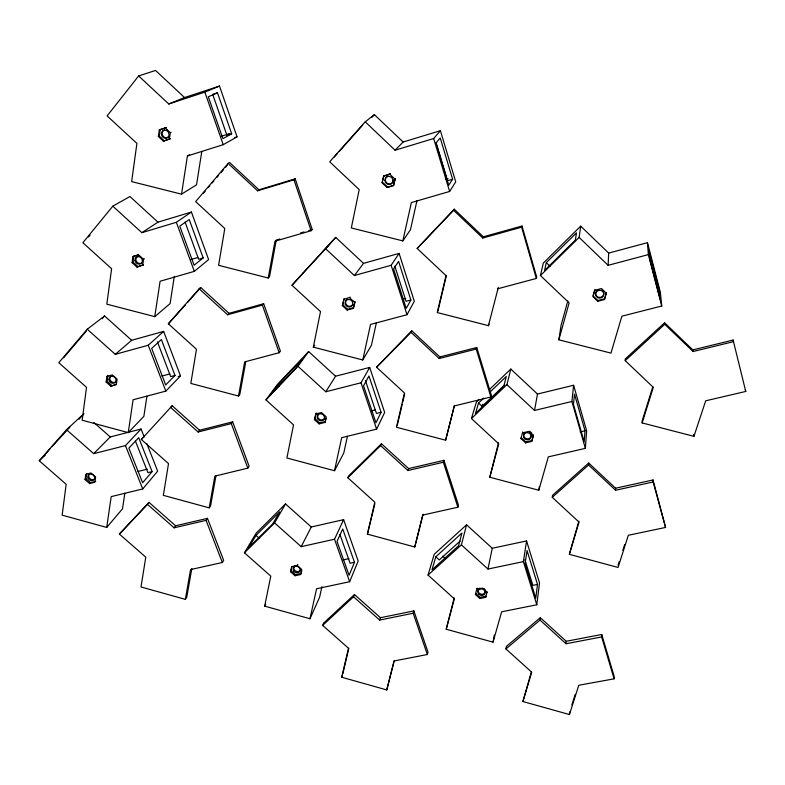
<?xml version="1.0" encoding="UTF-8"?>
<svg xmlns="http://www.w3.org/2000/svg" width="785" height="785" viewBox="0 0 785 785"><rect width="100%" height="100%" fill="white"/><g stroke="black" fill="none" stroke-linecap="round" stroke-linejoin="round"><path stroke-width="1.18" d="M653.041 479.959L653.149 481.98L615.577 490.242L615.607 488.211L588.681 463.042L552.542 495.306L552.287 497.337L579.045 522.123L569.341 554.328L618.06 567.437L628.334 535.272L665.582 527.441L653.041 479.959L615.607 488.211M614.096 678.839L614.125 676.258L601.722 634.486L566.24 641.276L540.306 617.677L506.335 646.477L505.942 648.94L531.73 672.195L522.898 701.535L569.449 714.546L578.78 685.256L614.096 678.839L601.644 636.949L601.722 634.486M647.458 242.673L648.361 254.615L608.13 265.32L608.66 253.084L580.694 226.149L543.318 263.093L540.443 275.545L569.135 302.863L558.861 339.817L610.956 353.113L621.877 316.188L661.735 306.022L660.371 292.403L647.458 242.673L608.66 253.084M606.305 293.178L606.334 292.471L604.47 299.527L597.827 301.254L593.009 296.642L594.814 290.293L601.467 288.556L606.305 293.178L604.47 299.527M552.287 497.337L588.564 464.995L588.681 463.042M597.827 301.254L597.876 300.527L593.067 295.925L594.873 289.587M569.449 714.546L569.625 711.887M498.485 442.809L489.801 477.241L538.804 490.242L548.322 456.87L585.384 448.353L586.63 430.749L573.619 385.258L537.48 394.05L510.809 369.058L489.654 389.34M585.011 430.788L584.187 441.827L573.452 404.452L574.502 394.109L585.011 430.788L580.095 431.936M601.644 636.949L566.054 643.749L566.24 641.276M569.341 554.328L578.859 521.152M585.384 448.353L571.902 401.478L573.619 385.258M505.942 648.94L540.021 620.071L540.306 617.677M536.783 604.774L539.53 582.921L526.568 540.934L492.264 548.264L466.565 524.802L434.193 554.318L428.031 575.081L454.338 598.827L446.223 629.227L493.029 642.159L501.654 611.8L536.783 604.774L523.369 561.628L526.568 540.934M537.519 584.433L535.762 598.16L525.057 563.748L527.059 550.599L537.519 584.433L532.868 585.384L524.9 559.744M522.898 701.535L531.327 672.009M85.074 479.596L85.791 474.307L91.05 472.992L95.593 476.976L94.857 482.265L89.598 483.56L85.074 479.596L85.967 478.654L86.693 473.375M540.443 275.545L579.144 237.433L580.694 226.149M106.152 382.06L106.927 376.417L107.82 375.623L107.035 381.255L106.152 382.06L110.813 386.21L116.268 384.748L117.063 379.106L112.392 374.936L106.927 376.417M136.953 267.077L143.518 264.78L136.953 267.077L132.115 262.69L132.979 256.607L138.425 254.644M132.115 262.69L132.999 262.072L133.862 255.998M163.358 141.133L170.168 138.808L163.358 141.133L158.354 136.492L159.296 129.927L166.126 127.612L159.296 129.927M164.212 140.721L159.218 136.09L160.16 129.535M142.654 265.399L143.537 259.315L144.391 258.707M79.099 419.19L83.946 413.675L66.519 429.689L39.25 460.746L66.166 484.296L62.152 515.156L106.721 527.441L111.195 496.62L142.723 488.937L157.667 471.186L146.913 443.829M169.325 139.22L170.286 132.655L165.272 128.004M538.804 490.242L539.324 486.749M128.249 432.613L133.107 399.771L165.841 391.116L180.521 375.936L163.643 331.398L131.644 340.288L115.287 354.329L87.253 329.229L58.787 362.709L86.527 387.348L82.17 420.22L128.249 432.613L143.861 416.384L146.923 396.258M124.854 493.176L122.509 508.808L106.721 527.441M154.763 316.649L160.101 281.256L194.327 271.355L208.614 259.59L191.403 212.048L157.962 222.165L141.869 232.684L112.814 206.17L82.876 242.732L111.617 268.735L106.819 304.158L154.763 316.649L170.09 303.609L174.309 276.359M558.861 339.817L561.059 325.343L567.79 301.067M187.399 155.98L223.215 144.685L237.05 136.855L219.496 86.056L184.544 97.536L155.528 70.454L138.641 75.949L107.123 115.915L136.914 143.39L131.644 181.6L181.551 194.17L187.399 155.98L189.538 154.812M201.804 151.387L196.544 184.799L181.551 194.17M531.906 440.503L525.734 441.945L521.152 437.687L520.975 438.609L525.567 442.877L531.739 441.435L533.496 434.782M149.042 502.38L119.379 534.085L145.774 557.164L141.006 586.984L185.348 599.357L190.578 569.576L222.341 562.492L223.666 560.353L207.475 518.345L175.605 525.793L174.103 527.824L147.452 504.343L149.042 502.38L175.605 525.793M191.795 568.615L186.771 597.14L185.348 599.357M172.19 405.747L141.329 439.482L168.51 463.611L163.349 495.355L209.193 507.846L214.845 476.142L247.825 468.135L249.11 466.251L232.654 421.849L199.547 430.249L198.095 432.005L170.63 407.435L172.19 405.747L199.547 430.249M216.022 475.416L210.586 505.864L209.193 507.846M571.902 401.478L534.536 410.457L537.48 394.05M493.029 642.159L494.305 635.006M238.512 396.033L244.694 361.885L279.185 352.71L280.412 351.17L263.662 303.726L229.034 313.343L227.621 314.756L199.184 288.821L168.343 323.803L196.476 349.247L190.824 383.423L238.512 396.033L239.847 394.364L245.823 361.492M268.235 278.018L274.995 241.211L311.086 230.721L312.234 229.563L295.189 178.823L258.952 189.803L257.598 190.814L228.131 163.408L195.651 201.617L224.795 228.484L218.603 265.31L268.235 278.018L269.52 276.712L276.271 240.024L279.754 239.013M525.567 442.877L525.734 441.945M376.408 322.674L371.433 345.272L362.778 359.981L313.323 347.127L320.506 311.576L291.991 285.259L303.471 272.591M485.689 597.326L485.925 596.168L480.077 597.356L475.661 593.362L475.416 594.52L479.831 598.523L485.689 597.326L487.083 592.008M264.682 606.148L270.776 576.131L244.429 552.807L256.155 533.143L285.524 503.931L311.272 526.99L343.614 519.66L358.176 561.03L349.649 581.724L316.571 588.77L309.987 618.747L264.682 606.148L265.772 604.048M314.471 419.661L316.188 413.116L314.471 419.661L319.112 423.88L324.931 422.438L325.461 421.545L319.642 422.997L319.112 423.88M523.369 561.628L487.956 569.046L492.264 548.264M342.348 305.62L344.134 298.82L342.348 305.62L347.147 310.055L353.221 308.407L353.711 307.691L347.647 309.339L347.147 310.055M295.052 575.748L295.602 574.649L301.106 573.452L300.567 574.551L295.052 575.748L290.627 571.814L291.696 566.662L297.23 565.455L297.77 564.376M290.627 571.814L292.04 566.603M324.931 422.438L326.128 416.757L321.487 412.527L315.649 413.989M325.697 420.417L326.177 418.15M479.831 598.523L480.077 597.356M353.221 308.407L355.006 301.597L353.927 306.68M393.452 185.623L395.316 178.538L393.452 185.623L387.084 187.507L382.118 182.817L383.522 176.223L390.351 173.838L383.522 176.223M382.118 182.817L383.973 175.732M300.567 574.551L301.666 569.41L297.23 565.455M301.332 572.422L301.764 570.371M308.642 351.543L277.547 384.257L265.948 399.899L293.531 424.891L286.898 457.989L334.508 470.735L341.681 437.667L376.614 429.14L384.679 412.429L369.686 367.429L335.568 376.221L325.814 391.764L297.937 366.291L308.642 351.543L335.568 376.221M362.778 359.981L370.53 324.45L406.993 314.716L414.313 301.273L399.104 253.398L363.534 263.367L354.398 275.515L325.579 248.688L335.725 237.413L363.534 263.367M347.431 436.293L343.781 452.984L334.508 470.735M321.919 586.729L319.583 597.257L309.987 618.747M402.842 240.897L411.369 202.569L449.628 191.462L455.732 181.845L440.405 130.693L403.127 142.016L395.071 150.21L365.231 121.842L329.7 161.808L359.216 189.607L351.317 227.954L402.842 240.897L410.447 229.75L416.943 200.764M546.291 262.651L544.554 270.452L575.395 240.063L576.465 232.86L546.291 262.651L550.069 266.262M367.409 534.134L374.828 502.204L347.814 477.731L348.766 475.788L381.471 443.751L408.661 468.596L443.976 460.324L458.45 505.167L457.871 507.218L422.713 515.088L414.765 546.988L367.409 534.134L374.867 503.725M397.259 425.45L402.224 404.246M402.774 401.881L404.697 393.638M341.681 677.239L348.501 648.253L322.664 625.39L323.655 623.054L354.467 594.53L380.46 617.716L413.881 610.907L427.982 652.07L427.334 654.513L394.05 660.98L386.76 689.927L341.681 677.239L342.603 674.766M342.868 673.608L348.854 648.165M437.912 311.105L446.4 275.486M497.857 288.743L536.361 278.449L536.685 277.095L522.005 226.021L483.315 236.815L482.785 238.022L453.612 210.301L454.25 209.193L483.315 236.815M423.115 514.195L414.765 546.988M446.223 629.227L454.172 597.925M489.801 477.241L498.76 443.829L471.432 418.513L506.933 384.65L510.809 369.058M411.782 330.779L376.564 367.243L404.471 392.981L396.454 427.256L445.625 440.218L454.211 405.982L490.9 396.984L491.381 395.248L476.75 347.49L439.875 356.93L439.207 358.529L411.006 332.29L411.782 330.779L439.875 356.93M454.515 405.403L445.625 440.218M394.217 660.833L386.76 689.927M454.25 209.193L417.159 248.462L446.027 275.633L437.235 312.558L488.447 325.647L498.328 287.359M428.031 575.081L461.394 544.878L466.565 524.802M475.416 594.52L477.084 588.151L476.838 589.309L482.706 588.093L487.132 592.116M520.975 438.609L522.731 431.956L522.545 432.878L528.737 431.416L533.339 435.704L531.739 441.435M483.746 398.054L478.546 403.039L482.147 406.385L482.775 404.236M435.812 556.801L431.986 569.871L458.587 545.761L461.914 533.035L435.812 556.801L439.286 559.95L460.01 541.14M478.546 403.039L475.465 413.401L503.764 386.387L506.286 376.476L489.82 392.245M471.432 418.513L476.426 402.018L479.066 399.477M427.334 654.513L413.175 613.242L413.881 610.907M652.806 386.75L642.101 421.074L642.169 422.929L693.95 436.352L705.686 400.811L745.75 391.44L733.111 340.052L692.831 349.904L664.591 322.763L625.213 359L625.223 360.649L653.277 387.348L642.169 422.929M571.863 704.881L575.209 694.362M618.08 565.18L619.179 561.746M622.829 550.285L624.654 544.564M536.361 278.449L521.623 227.189L522.005 226.021M457.871 507.218L443.339 462.247L443.976 460.324M488.447 325.647L488.947 324.136M490.9 396.984L476.21 349.06L476.75 347.49M354.467 594.53L353.564 596.796L379.646 620.062L380.46 617.716M381.471 443.751L380.617 445.605L407.915 470.529L408.661 468.596M354.496 562.295L349.08 575.297L337.02 541.405L342.721 528.972L354.496 562.295L350.1 563.247L339.934 534.556M349.649 581.724L334.518 539.236L343.614 519.66M381.078 412.292L375.946 422.762L363.524 385.798L368.96 376.005L381.078 412.292L376.447 413.44L365.437 380.597M285.524 503.931L274.583 522.918L301.195 546.654L311.272 526.99M410.889 299.998L406.228 308.387L393.609 268.98L398.584 261.366L410.889 299.998L406.051 301.303L394.816 266.125M325.814 391.764L361.022 382.786L369.686 367.429M256.018 535.37L248.668 547.744L272.719 523.889L279.676 511.859L256.018 535.37L259.501 538.461M452.611 179.235L448.716 185.201L435.999 143.017L440.218 137.954L452.611 179.235L447.548 180.717L436.156 142.929M354.398 275.515L391.156 265.281L399.104 253.398M174.103 527.824L206.082 520.367L207.475 518.345M343.624 299.517L350.208 297.152M313.323 347.127L314.697 345.233M277.615 385.072L270.344 394.904L295.866 368.096L302.686 358.725L277.615 385.072L279.067 386.397M198.095 432.005L231.3 423.596L232.654 421.849M88.528 237.031L90.069 235.157M203.541 193.139L205.12 191.285M208.28 187.566L209.86 185.711M212.225 182.925L213.805 181.07M216.964 177.351L218.544 175.497M220.919 172.71L223.283 169.923M225.658 167.136L227.238 165.282M63.536 357.882L86.242 331.172M102.187 318.739L104.562 315.943L131.644 340.288M152.104 471.608L142.635 482.746L128.868 448.166L138.7 437.628L152.104 471.608L147.923 472.639L135.383 440.964M395.071 150.21L433.663 138.543L440.405 130.693M387.084 187.507L393.893 185.113M43.881 455.879L50.328 448.539M51.938 446.704L69.894 427.197M185.319 304.933L168.343 323.803M187.752 302.176L200.705 287.496L229.034 313.343M334.302 156.961L337.54 153.32M339.159 151.495L362.631 125.1M371.972 117.318L374.366 114.62L403.127 142.016M323.283 251.161L329.749 243.968M303.128 272.915L335.725 237.413M291.991 285.259L325.579 248.688M141.329 439.482L142.968 437.706M227.621 314.756L262.367 305.12L263.662 303.726M66.519 429.689L93.719 453.661L125.453 445.586L141.084 429.022L144.224 437M89.598 483.56L90.491 482.618L95.731 481.323M119.379 534.085L147.452 504.343M265.948 399.899L297.937 366.291M417.159 248.462L453.612 210.301M175.006 375.446L165.694 384.954L151.672 348.373L161.357 339.532L175.006 375.446L170.659 376.614L157.412 341.867M93.719 453.661L110.234 436.951L141.084 429.022M376.564 367.243L411.006 332.29M244.429 552.807L274.583 522.918M347.814 477.731L380.617 445.605M482.147 406.385L504.716 384.846M39.25 460.746L45.265 455.163M322.664 625.39L353.564 596.796M625.223 360.649L664.758 324.293L664.591 322.763M110.813 386.21L116.052 384.238M115.287 354.329L148.237 345.243L163.643 331.398M199.184 288.821L200.705 287.496M203.168 257.912L194.101 265.242L179.785 226.129L189.244 219.564L203.168 257.912L198.634 259.236L185.083 222.057M257.598 190.814L293.963 179.794L295.189 178.823M365.231 121.842L374.366 114.62M87.253 329.229L104.562 315.943M141.869 232.684L176.35 222.292L191.403 212.048M228.131 163.408L229.603 162.495L258.952 189.803M112.814 206.17L129.937 196.505L157.962 222.165M231.693 133.813L222.901 138.66L208.28 96.781L217.474 92.816L231.693 133.813L226.944 135.324L212.706 94.386L217.474 92.816M226.944 135.324L229.691 133.823M170.286 132.655L171.13 132.253M158.354 136.492L159.218 136.09M138.641 75.949L168.765 103.983L204.856 92.139L219.496 86.056M168.765 103.983L184.544 97.536M221.272 136.276L229.436 133.685M234.744 137.581L237.05 136.855M132.979 256.607L138.69 254.909L143.537 259.315M445.713 179.274L448.029 178.597M190.824 259.58L197.771 257.549M300.635 232.939L304.119 231.928M308.76 230.574L312.234 229.563M482.785 238.022L521.623 227.189M403.431 299.075L405.727 298.457M161.867 376.074L169.933 373.915M178.166 376.564L180.521 375.936M597.876 300.527L604.509 298.81M657.33 291.529L659.439 290.98L649.009 250.847L649.607 258.5L660.273 299.477L659.439 290.98M439.207 358.529L476.21 349.06M371.511 410.869L375.053 409.996M138.003 471.471L147.246 469.185M664.758 324.293L693.096 351.533L733.533 341.661L733.111 340.052M407.915 470.529L443.339 462.247M301.195 546.654L334.518 539.236M343.065 559.911L348.883 558.635M379.646 620.062L413.175 613.242M85.967 478.654L90.491 482.618M93.915 422.507L110.234 436.951M291.176 570.715L295.602 574.649M107.035 381.255L111.696 385.406M442.612 556.143L445.281 558.557M461.394 544.878L487.956 569.046M540.021 620.071L566.054 643.749M315.021 418.788L319.642 422.997M132.999 262.072L137.817 266.449M342.859 304.914L347.647 309.339M349.708 297.849L354.516 302.303M529.669 431.21L531.965 433.349M506.933 384.65L534.536 410.457M588.564 464.995L615.577 490.242M389.909 174.329L394.875 179.039M382.58 182.316L387.525 186.997M579.144 237.433L608.13 265.32M125.453 445.586L142.723 488.937M206.082 520.367L222.341 562.492M148.237 345.243L165.841 391.116M231.3 423.596L247.825 468.135M176.35 222.292L194.327 271.355M262.367 305.12L279.185 352.71M204.856 92.139L223.215 144.685M293.963 179.794L311.086 230.721M361.022 382.786L376.614 429.14M391.156 265.281L406.993 314.716M433.663 138.543L449.628 191.462M653.149 481.98L665.582 527.441M745.289 389.664L745.75 391.44M648.361 254.615L661.735 306.022M692.831 349.904L693.096 351.533M693.695 434.448L693.95 436.352M324.666 418.258A3.768 3.434 30.9 0 1 319.318 419.229A3.768 3.434 30.9 0 1 318.582 413.93M169.011 136.551A4.131 3.739 60.6 0 1 162.937 135.883A4.131 3.739 60.6 0 1 164.624 129.898M166.597 129.849A4.131 3.739 60.6 0 1 167.558 130.222M531.327 435.361A3.846 3.552 10.1 0 1 526.068 438.579A3.846 3.552 10.1 0 1 524.743 432.751M530.797 433.575A3.846 3.552 10.1 0 1 531.19 434.439M142.448 262.406A3.915 3.503 50.4 0 1 136.61 261.68A3.915 3.503 50.4 0 1 138.189 256.155M94.808 478.801A3.611 3.081 38.8 0 1 89.696 478.359A3.611 3.081 38.8 0 1 90.02 473.532M95.485 477.339A3.611 3.081 38.8 0 1 95.25 478.124M352.848 304.433A3.915 3.689 37.5 0 1 346.882 305.237A3.915 3.689 37.5 0 1 347.313 299.291M352.622 300.655A3.915 3.689 37.5 0 1 353.064 301.568M116.622 380.764A3.739 3.268 43.1 0 1 111.588 381.745A3.739 3.268 43.1 0 1 110.567 376.506M111.225 375.946A3.739 3.268 43.1 0 1 112.019 375.603M601.81 290.077A4.111 3.925 -7.4 0 1 602.87 295.994A4.111 3.925 -7.4 0 1 596.571 296.033A4.111 3.925 -7.4 0 1 597.699 290.097M485.258 590.291A3.68 3.238 14.8 0 1 481.843 594.274A3.68 3.238 14.8 0 1 478.202 590.045M479.105 588.613A3.68 3.238 14.8 0 1 479.841 588.122M484.276 588.799A3.68 3.238 14.8 0 1 484.875 589.496M393.383 179.853A4.092 3.964 57.2 0 1 389.929 183.965A4.092 3.964 57.2 0 1 385.474 180.717A4.092 3.964 57.2 0 1 388.153 176.036M300.38 570.136A3.582 3.12 26.5 0 1 293.796 567.486M294.081 566.721A3.582 3.12 26.5 0 1 295.258 565.583M317.336 418.199A3.778 3.444 30.9 0 0 323.606 419.867A3.778 3.444 30.9 0 0 321.546 413.93A3.778 3.444 30.9 0 0 317.336 418.199M161.376 133.224A4.131 3.739 60.6 0 0 166.567 138.052A4.131 3.739 60.6 0 0 167.568 131.242A4.131 3.739 60.6 0 0 161.376 133.224M524.635 438.717A3.856 3.562 10.2 0 0 531.043 437.206A3.856 3.562 10.2 0 0 526.284 432.771A3.856 3.562 10.2 0 0 524.635 438.717M135.03 260.424A3.925 3.513 50.4 0 0 140.898 263.623A3.925 3.513 50.4 0 0 140.142 257.117A3.925 3.513 50.4 0 0 135.03 260.424M88.067 478.124A3.611 3.081 38.8 0 0 93.925 479.733A3.611 3.081 38.8 0 0 91.659 474.179A3.611 3.081 38.8 0 0 88.067 478.124M345.282 304.246A3.925 3.699 37.5 0 0 351.798 305.924A3.925 3.699 37.5 0 0 349.698 299.595A3.925 3.699 37.5 0 0 345.282 304.246M108.978 379.754A3.748 3.277 43.1 0 0 114.62 382.835A3.748 3.277 43.1 0 0 113.854 376.761A3.748 3.277 43.1 0 0 108.978 379.754M597.611 297.613A4.121 3.925 -7.3 0 0 603.802 294.179A4.121 3.925 -7.3 0 0 597.66 290.803A4.121 3.925 -7.3 0 0 597.611 297.613M478.987 594.373A3.689 3.238 14.8 0 0 485.071 593.136A3.689 3.238 14.8 0 0 480.479 588.966A3.689 3.238 14.8 0 0 478.987 594.373M384.935 180.501A4.102 3.974 57.1 0 0 391.107 183.906A4.102 3.974 57.1 0 0 390.773 176.87A4.102 3.974 57.1 0 0 384.935 180.501M293.786 571.019A3.591 3.13 26.5 0 0 299.841 571.225A3.591 3.13 26.5 0 0 296.426 566.289A3.591 3.13 26.5 0 0 293.786 571.019"/></g></svg>
